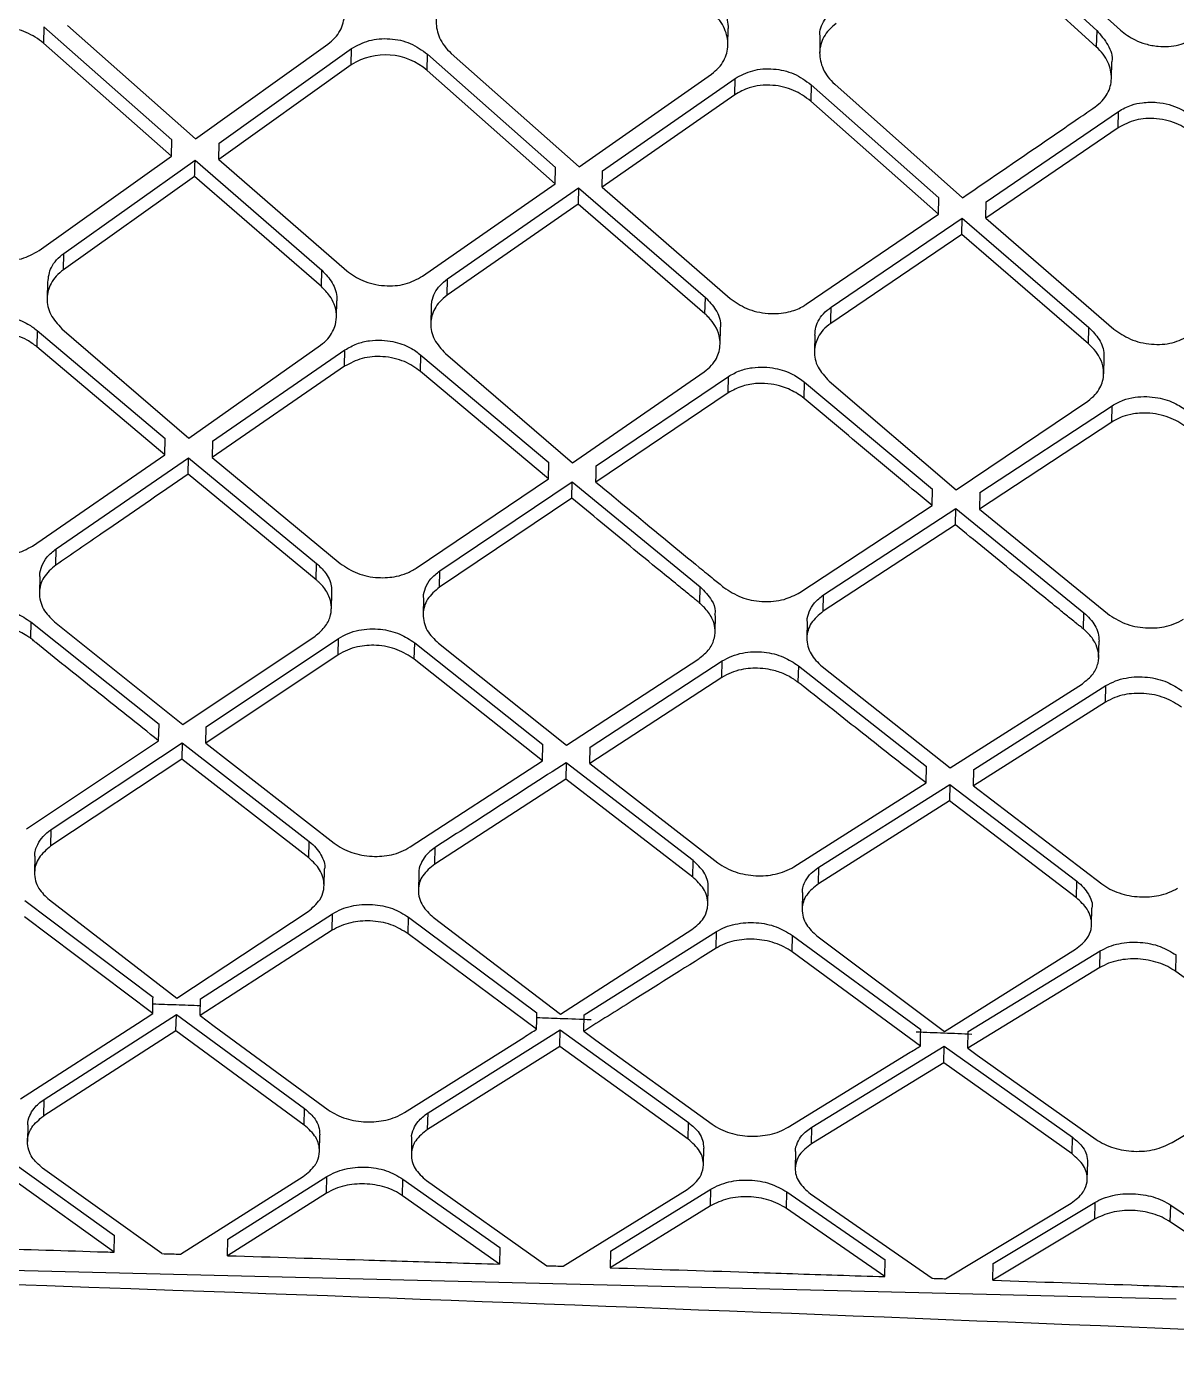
# Model space of a CAD drawing. Extents: x 939 to 1039, y 781 to 934.
# Drawn here: x 966.929 to 967.997, y 879.161 to 880.403 of the extents above; entities that cross this region are included whole.
import ezdxf

# ---------------------------------------------------------------- set-up
doc = ezdxf.new("R2010")
doc.units = 0
doc.header["$MEASUREMENT"] = 0
doc.layers.add('1', color=4, linetype='Continuous')

# ---------------------------------------------------------------- blocks, each defined once
blk = doc.blocks.new('Envoy')
at = {"layer": '1', "color": 3, "linetype": 'Continuous', "lineweight": 25}
for p, q in [((29.1506, 81.3339), (29.2694, 81.2255)), ((29.1726, 81.3345), (29.2914, 81.2258)), ((29.269, 81.2103), (29.1502, 81.3186)), ((28.2909, 81.229), (28.2906, 81.2138)), ((28.2909, 81.229), (28.4098, 81.1238)), ((28.3129, 81.2301), (28.4318, 81.1246)), ((28.9266, 81.2121), (28.927, 81.2273)), ((29.0122, 81.22), (29.0119, 81.2049)), ((29.2694, 81.2256), (29.269, 81.2103)), ((28.4094, 81.1086), (28.2906, 81.2138)), ((28.4318, 81.1246), (28.5549, 81.2128)), ((28.4537, 81.1208), (28.5768, 81.2087)), ((28.5765, 81.1935), (28.5768, 81.2087)), ((28.6471, 81.1883), (28.6474, 81.2034)), ((28.6474, 81.2034), (28.7663, 81.0982)), ((28.6695, 81.2042), (28.7883, 81.0987)), ((29.283, 81.181), (29.2834, 81.1963)), ((28.5765, 81.1935), (28.4534, 81.1056)), ((28.766, 81.083), (28.6471, 81.1883)), ((28.7883, 81.0987), (28.9114, 81.185)), ((28.8102, 81.0949), (28.9333, 81.1809)), ((28.933, 81.1657), (28.9333, 81.1809)), ((29.0039, 81.1751), (29.0036, 81.1599)), ((29.0039, 81.1751), (29.1228, 81.07)), ((29.0259, 81.1755), (29.1448, 81.07)), ((28.933, 81.1657), (28.8099, 81.0797)), ((29.1224, 81.0548), (29.0036, 81.1599)), ((29.1667, 81.0663), (29.2897, 81.1503)), ((29.2894, 81.1351), (29.2897, 81.1503)), ((29.2894, 81.1351), (29.1664, 81.0511)), ((28.4094, 81.1086), (28.4098, 81.1238)), ((28.4534, 81.1056), (28.4537, 81.1208)), ((28.2864, 81.0208), (28.4094, 81.1086)), ((28.3095, 81.0182), (28.4314, 81.1048)), ((28.4314, 81.1048), (28.5491, 81.0025)), ((28.4534, 81.1056), (28.5723, 81.002)), ((28.766, 81.083), (28.7663, 81.0982)), ((28.8099, 81.0797), (28.8102, 81.0949)), ((28.431, 81.0897), (28.3091, 81.003)), ((28.5488, 80.9874), (28.431, 81.0897)), ((28.6429, 80.9971), (28.766, 81.083)), ((28.666, 80.9945), (28.7879, 81.0793)), ((28.7879, 81.0793), (28.7876, 81.0641)), ((28.7879, 81.0793), (28.9057, 80.9772)), ((28.8099, 81.0797), (28.9288, 80.9763)), ((29.1224, 81.0548), (29.1228, 81.07)), ((28.7876, 81.0641), (28.6657, 80.9793)), ((28.9053, 80.962), (28.7876, 81.0641)), ((29.1664, 81.0511), (29.1667, 81.0663)), ((28.9994, 80.9709), (29.1224, 81.0548)), ((29.0225, 80.9683), (29.1444, 81.0511)), ((29.144, 81.0359), (29.1444, 81.051)), ((29.1444, 81.0511), (29.2622, 80.9492)), ((29.1664, 81.0511), (29.2853, 80.9479)), ((29.144, 81.0358), (29.0222, 80.9531)), ((29.2618, 80.934), (29.144, 81.0359)), ((28.3091, 81.003), (28.3095, 81.0182)), ((28.5488, 80.9874), (28.5491, 81.0025)), ((28.2942, 80.9914), (28.2939, 80.9763)), ((28.6657, 80.9793), (28.666, 80.9945)), ((28.5628, 80.9589), (28.5632, 80.9742)), ((28.9053, 80.962), (28.9057, 80.9772)), ((28.6508, 80.9681), (28.6505, 80.953)), ((28.2847, 80.9465), (28.2844, 80.9313)), ((28.2847, 80.9465), (28.4037, 80.8461)), ((28.3076, 80.9482), (28.4257, 80.8464)), ((28.9194, 80.9338), (28.9197, 80.9491)), ((29.2618, 80.934), (29.2622, 80.9492)), ((29.0073, 80.9423), (29.007, 80.9272)), ((28.4034, 80.8309), (28.2844, 80.9313)), ((28.4257, 80.8464), (28.548, 80.9328)), ((28.4477, 80.8435), (28.5707, 80.9284)), ((28.5704, 80.9132), (28.5707, 80.9284)), ((28.641, 80.9085), (28.6413, 80.9237)), ((28.6413, 80.9237), (28.7603, 80.8237)), ((28.6642, 80.925), (28.7823, 80.8236)), ((29.2759, 80.9061), (29.2762, 80.9214)), ((28.5704, 80.9132), (28.4473, 80.8283)), ((28.76, 80.8085), (28.641, 80.9085)), ((28.7823, 80.8236), (28.9045, 80.9081)), ((28.8042, 80.8208), (28.9272, 80.9038)), ((28.9269, 80.8886), (28.9272, 80.9037)), ((28.9975, 80.8834), (28.9979, 80.8986)), ((28.9978, 80.8986), (29.1168, 80.799)), ((29.0207, 80.8995), (29.1388, 80.7984)), ((28.9269, 80.8886), (28.8039, 80.8056)), ((29.1388, 80.7984), (29.261, 80.8808)), ((29.1608, 80.7958), (29.2837, 80.8766)), ((29.2834, 80.8614), (29.2837, 80.8766)), ((29.2834, 80.8614), (29.1605, 80.7805)), ((28.4034, 80.8309), (28.4037, 80.8461)), ((28.4477, 80.8435), (28.4473, 80.8283)), ((28.2803, 80.7461), (28.4034, 80.8309)), ((28.3023, 80.7436), (28.4253, 80.8281)), ((28.425, 80.8129), (28.4253, 80.828)), ((28.4253, 80.8281), (28.5443, 80.7299)), ((28.4473, 80.8283), (28.5663, 80.7298)), ((28.76, 80.8085), (28.7603, 80.8237)), ((28.544, 80.7147), (28.425, 80.8129)), ((28.637, 80.7256), (28.76, 80.8085)), ((28.6589, 80.7231), (28.7819, 80.8057)), ((28.7816, 80.7905), (28.7819, 80.8057)), ((28.7819, 80.8057), (28.9009, 80.7081)), ((29.1165, 80.7838), (29.1168, 80.799)), ((28.7816, 80.7905), (28.6586, 80.7079)), ((29.1608, 80.7958), (29.1605, 80.7805)), ((28.9936, 80.7029), (29.1165, 80.7838)), ((29.0155, 80.7006), (29.1385, 80.7811)), ((29.1381, 80.7659), (29.1385, 80.7811)), ((29.1385, 80.7811), (29.2575, 80.6841)), ((29.1605, 80.7805), (29.2795, 80.6832)), ((29.1381, 80.7659), (29.0152, 80.6854)), ((28.302, 80.7284), (28.3023, 80.7436)), ((28.544, 80.7147), (28.5443, 80.7299)), ((28.6586, 80.7079), (28.6589, 80.7231)), ((28.2871, 80.7178), (28.2868, 80.7027)), ((28.5581, 80.6877), (28.5584, 80.703)), ((28.6437, 80.6977), (28.6434, 80.6826)), ((28.9006, 80.6929), (28.9009, 80.7081)), ((29.0152, 80.6854), (29.0155, 80.7006)), ((28.2788, 80.6756), (28.2785, 80.6604)), ((28.2788, 80.6756), (28.3979, 80.5803)), ((28.3008, 80.6756), (28.4199, 80.58)), ((28.9147, 80.6662), (28.915, 80.6814)), ((29.0003, 80.6757), (29, 80.6606)), ((29.2572, 80.6689), (29.2575, 80.6841)), ((28.4199, 80.58), (28.5429, 80.6623)), ((28.4418, 80.5781), (28.5648, 80.6601)), ((28.5645, 80.6449), (28.5648, 80.6601)), ((28.6351, 80.6409), (28.6355, 80.6561)), ((28.6355, 80.6561), (28.7546, 80.5616)), ((28.6575, 80.6558), (28.7765, 80.5608)), ((29.2712, 80.6425), (29.2716, 80.6577)), ((28.5645, 80.6449), (28.4415, 80.5629)), ((28.7542, 80.5463), (28.6351, 80.6409)), ((28.7765, 80.5608), (28.8995, 80.6412)), ((28.7985, 80.5591), (28.9214, 80.6392)), ((28.9211, 80.6239), (28.9214, 80.6392)), ((28.9211, 80.6239), (28.7982, 80.5439)), ((28.9921, 80.6348), (28.9917, 80.6195)), ((28.9921, 80.6348), (29.1112, 80.5411)), ((29.0141, 80.634), (29.1332, 80.5399)), ((29.1332, 80.5399), (29.2561, 80.6181)), ((29.1551, 80.5384), (29.278, 80.6163)), ((29.2777, 80.601), (29.278, 80.6162)), ((29.2777, 80.601), (29.1548, 80.5231)), ((28.3975, 80.5651), (28.3979, 80.5803)), ((28.4415, 80.5629), (28.4418, 80.5781)), ((28.2746, 80.4832), (28.3975, 80.5651)), ((28.2977, 80.4824), (28.4195, 80.5632)), ((28.4195, 80.5632), (28.4192, 80.548)), ((28.4195, 80.5632), (28.5375, 80.4713)), ((28.4415, 80.5629), (28.5606, 80.4697)), ((28.7542, 80.5463), (28.7546, 80.5616)), ((28.4192, 80.548), (28.2974, 80.4672)), ((28.5372, 80.456), (28.4192, 80.548)), ((28.7982, 80.5439), (28.7985, 80.5591)), ((28.6313, 80.4663), (28.7542, 80.5463)), ((28.7762, 80.5446), (28.7759, 80.5293)), ((28.8942, 80.4536), (28.7762, 80.5446)), ((28.7982, 80.5439), (28.9173, 80.4516)), ((29.1109, 80.5258), (29.1112, 80.5411)), ((29.1548, 80.5231), (29.1551, 80.5384)), ((28.7759, 80.5293), (28.6541, 80.4504)), ((28.8939, 80.4383), (28.7759, 80.5293)), ((28.988, 80.4478), (29.1109, 80.5258)), ((29.0111, 80.4475), (29.1328, 80.5243)), ((29.1328, 80.5243), (29.1325, 80.509)), ((29.1328, 80.5243), (29.2509, 80.4344)), ((29.1548, 80.5231), (29.274, 80.4319)), ((29.1325, 80.509), (29.0108, 80.4321)), ((29.2505, 80.419), (29.1325, 80.509)), ((28.2974, 80.4672), (28.2977, 80.4824)), ((28.5372, 80.456), (28.5375, 80.4713)), ((28.6541, 80.4504), (28.6544, 80.4657)), ((28.2825, 80.4578), (28.2822, 80.4425)), ((28.8939, 80.4383), (28.8942, 80.4536)), ((28.5513, 80.4303), (28.5516, 80.4456)), ((28.6393, 80.4415), (28.6389, 80.4262)), ((29.0108, 80.4321), (29.0111, 80.4475)), ((28.908, 80.4129), (28.9083, 80.4283)), ((28.996, 80.4238), (28.9956, 80.4084)), ((29.2505, 80.419), (29.2509, 80.4344)), ((28.2731, 80.4165), (28.3923, 80.3267)), ((28.296, 80.417), (28.4143, 80.3257)), ((28.392, 80.3113), (28.2728, 80.4013)), ((28.4143, 80.3257), (28.5364, 80.4063)), ((28.4363, 80.3249), (28.5592, 80.4041)), ((28.5589, 80.3888), (28.5592, 80.4041)), ((28.6295, 80.3856), (28.6299, 80.4009)), ((28.6299, 80.4009), (28.7491, 80.3121)), ((28.6527, 80.401), (28.7711, 80.3108)), ((29.2646, 80.3941), (29.265, 80.4095)), ((28.5589, 80.3888), (28.436, 80.3096)), ((28.7711, 80.3108), (28.8931, 80.3894)), ((28.7931, 80.3103), (28.9159, 80.3875)), ((28.9156, 80.3721), (28.9159, 80.3875)), ((28.7488, 80.2967), (28.6295, 80.3856)), ((28.9863, 80.3687), (28.9866, 80.384)), ((28.9866, 80.384), (29.1058, 80.2966)), ((29.0094, 80.3836), (29.1278, 80.2947)), ((29.1055, 80.2811), (28.9862, 80.3687)), ((29.1278, 80.2947), (29.2498, 80.3711)), ((29.1498, 80.2946), (29.2726, 80.3696)), ((29.2723, 80.3541), (29.2726, 80.3695)), ((29.3429, 80.3504), (29.3433, 80.3658)), ((29.2723, 80.3541), (29.1495, 80.2791)), ((29.4622, 80.2644), (29.3429, 80.3504)), ((28.436, 80.3096), (28.4363, 80.3249)), ((28.2691, 80.2321), (28.3779, 80.3022)), ((28.2911, 80.2315), (28.414, 80.3106)), ((28.3779, 80.3022), (28.392, 80.3113)), ((28.4136, 80.2952), (28.414, 80.3105)), ((28.414, 80.3106), (28.5332, 80.2231)), ((28.436, 80.3096), (28.4492, 80.2997)), ((28.4492, 80.2997), (28.5552, 80.2219)), ((28.7927, 80.2949), (28.7931, 80.3103)), ((28.4136, 80.2952), (28.2907, 80.2162)), ((28.5329, 80.2077), (28.4136, 80.2952)), ((28.6259, 80.2193), (28.7368, 80.2892)), ((28.6479, 80.219), (28.7707, 80.2963)), ((28.7704, 80.2808), (28.7707, 80.2962)), ((28.7708, 80.2963), (28.89, 80.2101)), ((28.7927, 80.2949), (28.8039, 80.2867)), ((29.1495, 80.2791), (29.1498, 80.2946)), ((28.7704, 80.2808), (28.6475, 80.2036)), ((28.8897, 80.1946), (28.7704, 80.2808)), ((28.8039, 80.2867), (28.912, 80.2085)), ((28.9827, 80.2057), (29.096, 80.2753)), ((29.0047, 80.2058), (29.1275, 80.281)), ((29.1272, 80.2655), (29.1275, 80.2809)), ((29.1275, 80.281), (29.2468, 80.1964)), ((29.1495, 80.2791), (29.1583, 80.2728)), ((29.1272, 80.2655), (29.0043, 80.1903)), ((29.2465, 80.1808), (29.1272, 80.2655)), ((29.1583, 80.2728), (29.2688, 80.1942)), ((29.3394, 80.1913), (29.4554, 80.2603)), ((28.2907, 80.2162), (28.2911, 80.2315)), ((28.5329, 80.2077), (28.5332, 80.2231)), ((28.6475, 80.2036), (28.6479, 80.219)), ((28.2759, 80.2078), (28.2756, 80.1924)), ((28.8897, 80.1946), (28.89, 80.2101)), ((29.0043, 80.1903), (29.0047, 80.2058)), ((28.547, 80.1832), (28.5473, 80.1986)), ((28.6327, 80.1957), (28.6324, 80.1803)), ((29.2465, 80.1808), (29.2468, 80.1964)), ((28.9038, 80.1706), (28.9042, 80.1861)), ((28.9895, 80.183), (28.9892, 80.1675)), ((28.2677, 80.1688), (28.3566, 80.1049)), ((28.4004, 80.0881), (28.2897, 80.1677)), ((29.2606, 80.1573), (29.261, 80.1729)), ((28.3562, 80.0895), (28.2674, 80.1534)), ((28.4178, 80.0876), (28.5318, 80.1598)), ((28.462, 80.1017), (28.5538, 80.1597)), ((28.5535, 80.1443), (28.5538, 80.1597)), ((28.6242, 80.142), (28.6245, 80.1574)), ((28.6245, 80.1574), (28.7146, 80.0938)), ((28.6465, 80.156), (28.7584, 80.0769)), ((28.5535, 80.1443), (28.4616, 80.0862)), ((28.7142, 80.0783), (28.6242, 80.142)), ((28.7735, 80.0764), (28.8887, 80.1477)), ((28.8176, 80.0905), (28.9107, 80.148)), ((28.9103, 80.1324), (28.9107, 80.148)), ((28.981, 80.1301), (28.9814, 80.1456)), ((28.9814, 80.1456), (29.0727, 80.0822)), ((29.0033, 80.1437), (29.1166, 80.0652)), ((29.3433, 80.0457), (25.9114, 80.1301)), ((28.9103, 80.1324), (28.8173, 80.075)), ((29.0724, 80.0667), (28.981, 80.1301)), ((29.1289, 80.0648), (29.2455, 80.135)), ((29.1731, 80.0789), (29.2675, 80.1357)), ((29.2675, 80.1356), (29.2672, 80.1201)), ((29.3378, 80.1176), (29.3382, 80.1332)), ((29.3382, 80.1332), (29.4311, 80.0702)), ((29.2672, 80.1201), (29.1727, 80.0633)), ((29.4308, 80.0546), (29.3378, 80.1176)), ((28.3562, 80.0895), (28.3566, 80.1049)), ((28.4616, 80.0862), (28.462, 80.1017)), ((28.7146, 80.0938), (28.7142, 80.0783)), ((28.8176, 80.0905), (28.8173, 80.075)), ((29.0724, 80.0667), (29.0727, 80.0822)), ((29.1727, 80.0633), (29.1731, 80.0789))]:
    blk.add_line(p, q, dxfattribs=at)
at = {"layer": '1', "color": 3, "linetype": 'Continuous', "lineweight": 25, "flags": 128}
for points in [[(28.7488, 80.2967), (28.7489, 80.3053), (28.7491, 80.3121)], [(29.1055, 80.2811), (29.1057, 80.2898), (29.1058, 80.2966)]]:
    blk.add_lwpolyline(points, dxfattribs=at)
at = {"layer": '1', "color": 3, "linetype": 'Continuous', "lineweight": 25}
blk.add_arc((28.6083, 81.1436), 0.0592, 48.9744, 122.4691, dxfattribs=at)
for points, knots in [([(28.5549, 81.2128), (28.5572, 81.2147), (28.5617, 81.2184), (28.5679, 81.2274), (28.5714, 81.24), (28.5686, 81.2532), (28.5629, 81.2631), (28.5584, 81.2676), (28.5562, 81.2699)], [0, 0, 0, 0, 0.128864, 0.255287, 0.499766, 0.737779, 0.865977, 1, 1, 1, 1]), ([(28.6707, 81.2611), (28.6665, 81.2572), (28.6581, 81.2495), (28.6543, 81.2339), (28.6571, 81.2208), (28.6628, 81.2109), (28.6672, 81.2065), (28.6695, 81.2042)], [0, 0, 0, 0, 0.251866, 0.499142, 0.738929, 0.86692, 1, 1, 1, 1]), ([(28.913, 81.2568), (28.9171, 81.2523), (28.9253, 81.2433), (28.9264, 81.2326), (28.9269, 81.2273)], [0, 0, 0, 0, 0.501477, 1, 1, 1, 1]), ([(29.0123, 81.22), (29.0123, 81.2201), (29.0112, 81.2254), (29.0156, 81.2359), (29.0235, 81.2434), (29.0275, 81.2471)], [0, 0, 0, 0, 0.008967, 0.506381, 1, 1, 1, 1]), ([(28.9114, 81.185), (28.9137, 81.1869), (28.9183, 81.1905), (28.9244, 81.1994), (28.9279, 81.2119), (28.925, 81.225), (28.9193, 81.2349), (28.9149, 81.2393), (28.9126, 81.2416)], [0, 0, 0, 0, 0.130837, 0.257891, 0.499801, 0.740919, 0.868329, 1, 1, 1, 1]), ([(29.0272, 81.2319), (29.0249, 81.23), (29.0203, 81.2264), (29.0141, 81.2176), (29.0106, 81.205), (29.0136, 81.1919), (29.0193, 81.1821), (29.0237, 81.1777), (29.0259, 81.1755)], [0, 0, 0, 0, 0.129215, 0.25576, 0.499806, 0.742272, 0.869354, 1, 1, 1, 1]), ([(28.2906, 81.2138), (28.2855, 81.2175), (28.2753, 81.2248), (28.2571, 81.2287), (28.242, 81.2279), (28.2297, 81.2247), (28.2234, 81.2207), (28.2199, 81.2186)], [0, 0, 0, 0, 0.249679, 0.499373, 0.685793, 0.831479, 1, 1, 1, 1]), ([(29.2694, 81.2255), (29.2731, 81.2212), (29.2807, 81.2125), (29.2847, 81.2015), (29.2833, 81.1964), (29.2833, 81.1963)], [0, 0, 0, 0, 0.489274, 0.985245, 1, 1, 1, 1]), ([(29.2914, 81.2258), (29.2957, 81.2225), (29.3027, 81.2172), (29.3151, 81.2126), (29.3289, 81.21), (29.3463, 81.2109), (29.3567, 81.2164), (29.362, 81.2192)], [0, 0, 0, 0, 0.215939, 0.349904, 0.50089, 0.750426, 1, 1, 1, 1]), ([(28.5768, 81.2087), (28.5821, 81.2116), (28.5925, 81.2172), (28.6124, 81.2187), (28.6322, 81.2145), (28.6423, 81.2071), (28.6474, 81.2034)], [0, 0, 0, 0, 0.250009, 0.500014, 0.750007, 1, 1, 1, 1]), ([(29.2678, 81.1544), (29.2701, 81.1562), (29.2747, 81.1598), (29.2809, 81.1685), (29.2843, 81.1809), (29.2814, 81.1939), (29.2756, 81.2037), (29.2712, 81.2081), (29.269, 81.2103)], [0, 0, 0, 0, 0.132596, 0.260263, 0.499872, 0.743407, 0.870186, 1, 1, 1, 1]), ([(28.9333, 81.1809), (28.9385, 81.1837), (28.949, 81.1893), (28.9689, 81.1906), (28.9886, 81.1863), (28.9988, 81.1788), (29.0039, 81.1751)], [0, 0, 0, 0, 0.249991, 0.499997, 0.749988, 1, 1, 1, 1]), ([(29.0036, 81.1599), (28.9985, 81.1636), (28.9883, 81.1709), (28.9709, 81.1749), (28.9569, 81.1746), (28.9444, 81.1722), (28.9373, 81.1682), (28.933, 81.1657)], [0, 0, 0, 0, 0.249777, 0.499433, 0.654487, 0.78973, 1, 1, 1, 1]), ([(29.2897, 81.1503), (29.2935, 81.1525), (29.3002, 81.1562), (29.3126, 81.1588), (29.3247, 81.1591), (29.3364, 81.1569), (29.3488, 81.1525), (29.3559, 81.1472), (29.3603, 81.1439)], [0, 0, 0, 0, 0.187098, 0.328274, 0.500893, 0.648687, 0.781244, 1, 1, 1, 1]), ([(29.1448, 81.07), (29.1722, 81.0888), (29.2081, 81.1134), (29.2491, 81.1415), (29.2627, 81.1509), (29.2678, 81.1544)], [0, 0, 0, 0, 0.668222, 0.87617, 1, 1, 1, 1]), ([(29.36, 81.1287), (29.3554, 81.1321), (29.3482, 81.1374), (29.3357, 81.1418), (29.3222, 81.1442), (29.305, 81.1433), (29.2946, 81.1378), (29.2894, 81.1351)], [0, 0, 0, 0, 0.227758, 0.358785, 0.500929, 0.750392, 1, 1, 1, 1]), ([(28.431, 81.0897), (28.4311, 81.0925), (28.4312, 81.0975), (28.4313, 81.1026), (28.4314, 81.1048)], [0, 0, 0, 0, 0.560026, 1, 1, 1, 1]), ([(28.2157, 81.0252), (28.2208, 81.0216), (28.231, 81.0144), (28.2508, 81.0105), (28.2707, 81.0121), (28.2811, 81.0179), (28.2864, 81.0208)], [0, 0, 0, 0, 0.250019, 0.500008, 0.750011, 1, 1, 1, 1]), ([(28.2945, 80.9914), (28.2952, 80.9961), (28.2961, 81.0036), (28.3024, 81.0124), (28.3071, 81.0163), (28.3095, 81.0182)], [0, 0, 0, 0, 0.46514, 0.729418, 1, 1, 1, 1]), ([(28.3091, 81.003), (28.3067, 81.0011), (28.3021, 80.9974), (28.2961, 80.9886), (28.2927, 80.9764), (28.2958, 80.9609), (28.3037, 80.9524), (28.3076, 80.9482)], [0, 0, 0, 0, 0.136042, 0.264932, 0.500339, 0.751091, 1, 1, 1, 1]), ([(28.5491, 81.0025), (28.5527, 80.9988), (28.5601, 80.9909), (28.5635, 80.9805), (28.563, 80.9749), (28.563, 80.9742)], [0, 0, 0, 0, 0.445701, 0.925245, 1, 1, 1, 1]), ([(28.5723, 81.002), (28.577, 80.9986), (28.5844, 80.9934), (28.5969, 80.9895), (28.6103, 80.9875), (28.6273, 80.9886), (28.6377, 80.9943), (28.6429, 80.9971)], [0, 0, 0, 0, 0.234006, 0.36354, 0.501005, 0.75039, 1, 1, 1, 1]), ([(28.548, 80.9328), (28.5504, 80.9348), (28.555, 80.9385), (28.5594, 80.9452), (28.5624, 80.9527), (28.5633, 80.9615), (28.5613, 80.9705), (28.5566, 80.9794), (28.5516, 80.9845), (28.5488, 80.9874)], [0, 0, 0, 0, 0.138243, 0.265467, 0.381653, 0.535957, 0.699696, 0.83167, 1, 1, 1, 1]), ([(28.651, 80.9681), (28.6511, 80.97), (28.6513, 80.9746), (28.654, 80.9816), (28.6587, 80.9887), (28.6636, 80.9925), (28.666, 80.9945)], [0, 0, 0, 0, 0.192337, 0.453109, 0.722295, 1, 1, 1, 1]), ([(28.6657, 80.9793), (28.6633, 80.9774), (28.6586, 80.9736), (28.6526, 80.965), (28.6493, 80.9529), (28.6524, 80.9377), (28.6603, 80.9293), (28.6642, 80.925)], [0, 0, 0, 0, 0.139141, 0.269083, 0.500346, 0.75257, 1, 1, 1, 1]), ([(28.9057, 80.9772), (28.9092, 80.9735), (28.9165, 80.9659), (28.92, 80.9556), (28.9196, 80.95), (28.9195, 80.9491)], [0, 0, 0, 0, 0.434685, 0.910623, 1, 1, 1, 1]), ([(28.9288, 80.9763), (28.9337, 80.9728), (28.9411, 80.9676), (28.9537, 80.9637), (28.9669, 80.9616), (28.9819, 80.9627), (28.9929, 80.9669), (28.9978, 80.9698), (28.999, 80.9706), (28.9993, 80.9708), (28.9994, 80.9708), (28.9994, 80.9709), (28.9994, 80.9709)], [0, 0, 0, 0, 0.238538, 0.366746, 0.500498, 0.749384, 0.935409, 0.982944, 0.995279, 0.9986, 0.999829, 1, 1, 1, 1]), ([(28.2141, 80.9507), (28.2179, 80.9529), (28.2251, 80.9572), (28.2379, 80.96), (28.2498, 80.9604), (28.2628, 80.9584), (28.275, 80.9538), (28.2819, 80.9486), (28.2847, 80.9465)], [0, 0, 0, 0, 0.187046, 0.356474, 0.508196, 0.642234, 0.856364, 1, 1, 1, 1]), ([(28.9045, 80.9081), (28.9069, 80.91), (28.9116, 80.9137), (28.9174, 80.9223), (28.9199, 80.9318), (28.9188, 80.9423), (28.9153, 80.9508), (28.9102, 80.9574), (28.9066, 80.9608), (28.9053, 80.962)], [0, 0, 0, 0, 0.1406, 0.268235, 0.500663, 0.625547, 0.790824, 0.929255, 1, 1, 1, 1]), ([(29.0075, 80.9423), (29.0076, 80.9441), (29.0077, 80.9485), (29.0104, 80.9553), (29.0151, 80.9625), (29.02, 80.9663), (29.0225, 80.9683)], [0, 0, 0, 0, 0.177594, 0.441257, 0.715424, 1, 1, 1, 1]), ([(29.0222, 80.9531), (29.0223, 80.9559), (29.0224, 80.961), (29.0225, 80.9661), (29.0225, 80.9683)], [0, 0, 0, 0, 0.559993, 1, 1, 1, 1]), ([(29.0222, 80.9531), (29.0197, 80.9512), (29.015, 80.9474), (29.0091, 80.9389), (29.0059, 80.9271), (29.0089, 80.9121), (29.0168, 80.9037), (29.0207, 80.8995)], [0, 0, 0, 0, 0.142074, 0.272985, 0.50038, 0.753985, 1, 1, 1, 1]), ([(29.2622, 80.9492), (29.2656, 80.9457), (29.2728, 80.9382), (29.2764, 80.928), (29.276, 80.9224), (29.2759, 80.9214)], [0, 0, 0, 0, 0.424703, 0.897384, 1, 1, 1, 1]), ([(29.2853, 80.9479), (29.2902, 80.9445), (29.2976, 80.9392), (29.3102, 80.9352), (29.3234, 80.9331), (29.3403, 80.934), (29.3507, 80.9393), (29.3559, 80.942)], [0, 0, 0, 0, 0.240312, 0.368218, 0.500912, 0.750205, 1, 1, 1, 1]), ([(28.2844, 80.9313), (28.2815, 80.9335), (28.276, 80.9376), (28.2642, 80.9426), (28.2486, 80.9457), (28.2294, 80.9443), (28.219, 80.9385), (28.2138, 80.9355)], [0, 0, 0, 0, 0.148705, 0.281917, 0.501183, 0.750736, 1, 1, 1, 1]), ([(28.5707, 80.9284), (28.5742, 80.9305), (28.5811, 80.9345), (28.5931, 80.9373), (28.6046, 80.9378), (28.6176, 80.9361), (28.6306, 80.9317), (28.6381, 80.9261), (28.6413, 80.9237)], [0, 0, 0, 0, 0.176041, 0.337554, 0.48453, 0.616993, 0.83737, 1, 1, 1, 1]), ([(29.261, 80.8808), (29.2635, 80.8828), (29.2681, 80.8864), (29.2739, 80.8948), (29.2764, 80.9041), (29.2752, 80.9145), (29.2718, 80.9228), (29.2667, 80.9294), (29.2631, 80.9328), (29.2618, 80.934)], [0, 0, 0, 0, 0.143111, 0.271199, 0.501047, 0.625845, 0.79123, 0.929721, 1, 1, 1, 1]), ([(28.641, 80.9085), (28.6362, 80.9119), (28.6289, 80.917), (28.6163, 80.9209), (28.603, 80.9229), (28.586, 80.9216), (28.5756, 80.916), (28.5704, 80.9132)], [0, 0, 0, 0, 0.234785, 0.364118, 0.501115, 0.750397, 1, 1, 1, 1]), ([(28.9272, 80.9038), (28.9306, 80.9057), (28.9372, 80.9095), (28.9488, 80.9122), (28.96, 80.9128), (28.973, 80.9113), (28.9865, 80.9069), (28.9944, 80.9011), (28.9979, 80.8986)], [0, 0, 0, 0, 0.168926, 0.32538, 0.469325, 0.600755, 0.825176, 1, 1, 1, 1]), ([(28.9975, 80.8834), (28.9955, 80.8849), (28.9896, 80.8892), (28.979, 80.8941), (28.9662, 80.8971), (28.9535, 80.8976), (28.9393, 80.8954), (28.9312, 80.8909), (28.9269, 80.8886)], [0, 0, 0, 0, 0.1053086, 0.3066203, 0.4438539, 0.6051616, 0.7905876, 1, 1, 1, 1]), ([(29.2837, 80.8766), (29.287, 80.8785), (29.2934, 80.882), (29.3046, 80.8847), (29.3156, 80.8853), (29.3287, 80.8839), (29.3425, 80.8795), (29.3507, 80.8736), (29.3543, 80.8709)], [0, 0, 0, 0, 0.164055, 0.316998, 0.458786, 0.589493, 0.816686, 1, 1, 1, 1]), ([(29.1165, 80.7838), (29.0968, 80.8001), (29.0571, 80.8331), (29.0175, 80.8666), (28.9975, 80.8834)], [0, 0, 0, 0, 0.49721, 1, 1, 1, 1]), ([(29.354, 80.8557), (29.3492, 80.8591), (29.3417, 80.8642), (29.3291, 80.8681), (29.3172, 80.8701), (29.3049, 80.8696), (29.2927, 80.8666), (29.2867, 80.8632), (29.2834, 80.8614)], [0, 0, 0, 0, 0.237897, 0.3661, 0.500201, 0.698234, 0.836264, 1, 1, 1, 1]), ([(28.425, 80.8129), (28.3984, 80.7946), (28.3574, 80.7664), (28.3164, 80.7383), (28.302, 80.7284)], [0, 0, 0, 0, 0.648966, 1, 1, 1, 1]), ([(28.8039, 80.8056), (28.804, 80.8084), (28.8041, 80.8135), (28.8042, 80.8185), (28.8042, 80.8208)], [0, 0, 0, 0, 0.559962, 1, 1, 1, 1]), ([(28.8039, 80.8056), (28.8262, 80.7871), (28.8583, 80.7605), (28.8947, 80.7306), (28.9121, 80.7164), (28.9197, 80.7102), (28.9229, 80.7076)], [0, 0, 0, 0, 0.562392, 0.807692, 0.919362, 1, 1, 1, 1]), ([(28.9006, 80.6928), (28.9002, 80.6932), (28.8996, 80.6937), (28.8983, 80.6947), (28.8966, 80.6961), (28.8934, 80.6987), (28.8877, 80.7034), (28.8775, 80.7117), (28.8597, 80.7262), (28.8269, 80.753), (28.7996, 80.7756), (28.7816, 80.7905)], [0, 0, 0, 0, 0.0096271, 0.0171219, 0.0305243, 0.0545935, 0.0976276, 0.1745383, 0.3111349, 0.5454999, 1, 1, 1, 1]), ([(29.2572, 80.6689), (29.2568, 80.6692), (29.2561, 80.6697), (29.2549, 80.6707), (29.2531, 80.6721), (29.2499, 80.6747), (29.2442, 80.6793), (29.234, 80.6875), (29.2162, 80.702), (29.1835, 80.7286), (29.1561, 80.7511), (29.1381, 80.7659)], [0, 0, 0, 0, 0.009618, 0.017108, 0.030511, 0.054574, 0.09759, 0.174483, 0.311098, 0.545918, 1, 1, 1, 1]), ([(28.2097, 80.75), (28.2148, 80.7466), (28.225, 80.7399), (28.2447, 80.7362), (28.2646, 80.7378), (28.2751, 80.7433), (28.2803, 80.7461)], [0, 0, 0, 0, 0.248799, 0.500443, 0.7478, 1, 1, 1, 1]), ([(28.2872, 80.7178), (28.2872, 80.7182), (28.2869, 80.7215), (28.2888, 80.7278), (28.2935, 80.7365), (28.2993, 80.7411), (28.3023, 80.7436)], [0, 0, 0, 0, 0.044267, 0.335459, 0.654026, 1, 1, 1, 1]), ([(28.302, 80.7284), (28.2978, 80.7248), (28.2895, 80.7175), (28.2861, 80.705), (28.2873, 80.695), (28.291, 80.6853), (28.2969, 80.6794), (28.3008, 80.6756)], [0, 0, 0, 0, 0.249414, 0.498771, 0.63437, 0.763248, 1, 1, 1, 1]), ([(28.5443, 80.7299), (28.5472, 80.7272), (28.5537, 80.721), (28.5581, 80.7114), (28.5582, 80.705), (28.5582, 80.703)], [0, 0, 0, 0, 0.343453, 0.790883, 1, 1, 1, 1]), ([(28.5663, 80.7298), (28.5714, 80.7264), (28.5816, 80.7197), (28.6008, 80.716), (28.6165, 80.7171), (28.6285, 80.7206), (28.634, 80.7238), (28.637, 80.7256)], [0, 0, 0, 0, 0.248302, 0.499738, 0.720051, 0.852684, 1, 1, 1, 1]), ([(28.6439, 80.6977), (28.6438, 80.6981), (28.6435, 80.7013), (28.6454, 80.7076), (28.6501, 80.7161), (28.6559, 80.7207), (28.6589, 80.7231)], [0, 0, 0, 0, 0.041137, 0.332877, 0.652516, 1, 1, 1, 1]), ([(28.5429, 80.6623), (28.5465, 80.6653), (28.5533, 80.671), (28.5578, 80.6815), (28.5584, 80.691), (28.5559, 80.7006), (28.5512, 80.7078), (28.5464, 80.7125), (28.5447, 80.7141), (28.544, 80.7147)], [0, 0, 0, 0, 0.213896, 0.402501, 0.565754, 0.703603, 0.902316, 0.963792, 1, 1, 1, 1]), ([(28.6586, 80.7079), (28.6544, 80.7043), (28.6461, 80.6972), (28.6428, 80.6849), (28.644, 80.675), (28.6476, 80.6654), (28.6536, 80.6596), (28.6575, 80.6558)], [0, 0, 0, 0, 0.249356, 0.498747, 0.634444, 0.763374, 1, 1, 1, 1]), ([(28.9009, 80.7081), (28.9048, 80.7041), (28.9115, 80.6972), (28.9153, 80.6875), (28.9145, 80.6828), (28.9143, 80.6814)], [0, 0, 0, 0, 0.496081, 0.849711, 1, 1, 1, 1]), ([(28.9229, 80.7076), (28.928, 80.7042), (28.9383, 80.6975), (28.9554, 80.6942), (28.9689, 80.6944), (28.9815, 80.6967), (28.9889, 80.7005), (28.9936, 80.7029)], [0, 0, 0, 0, 0.249826, 0.499714, 0.640309, 0.770671, 1, 1, 1, 1]), ([(29.0005, 80.6757), (29.0004, 80.676), (29.0001, 80.6791), (29.002, 80.6852), (29.0066, 80.6937), (29.0125, 80.6982), (29.0155, 80.7006)], [0, 0, 0, 0, 0.035354, 0.328231, 0.649759, 1, 1, 1, 1]), ([(28.2081, 80.6792), (28.211, 80.6809), (28.2166, 80.6843), (28.2266, 80.6872), (28.2369, 80.6886), (28.2499, 80.6882), (28.2652, 80.6847), (28.2744, 80.6785), (28.2788, 80.6756)], [0, 0, 0, 0, 0.144193, 0.282932, 0.416226, 0.544083, 0.782577, 1, 1, 1, 1]), ([(28.8995, 80.6412), (28.9031, 80.6442), (28.91, 80.6498), (28.9145, 80.6601), (28.915, 80.6695), (28.9124, 80.679), (28.9077, 80.686), (28.903, 80.6906), (28.9012, 80.6923), (28.9006, 80.6928)], [0, 0, 0, 0, 0.214967, 0.404319, 0.568019, 0.705999, 0.904052, 0.964786, 1, 1, 1, 1]), ([(29.0152, 80.6854), (29.011, 80.6819), (29.0027, 80.6749), (28.9994, 80.6628), (29.0006, 80.6531), (29.0043, 80.6436), (29.0102, 80.6378), (29.0141, 80.634)], [0, 0, 0, 0, 0.249356, 0.498758, 0.634724, 0.763743, 1, 1, 1, 1]), ([(28.2785, 80.6604), (28.2774, 80.6611), (28.2744, 80.6632), (28.2678, 80.6671), (28.2572, 80.6713), (28.2444, 80.6735), (28.232, 80.673), (28.2195, 80.6704), (28.2123, 80.6664), (28.2078, 80.664)], [0, 0, 0, 0, 0.057975, 0.160719, 0.308421, 0.500922, 0.649925, 0.782897, 1, 1, 1, 1]), ([(29.2575, 80.6841), (29.2614, 80.6803), (29.2673, 80.6744), (29.2711, 80.6651), (29.2714, 80.6602), (29.2716, 80.6577)], [0, 0, 0, 0, 0.477734, 0.734467, 1, 1, 1, 1]), ([(29.2795, 80.6832), (29.2846, 80.6798), (29.2948, 80.6732), (29.3141, 80.6693), (29.3299, 80.6702), (29.3418, 80.6734), (29.3472, 80.6765), (29.3501, 80.6781)], [0, 0, 0, 0, 0.248514, 0.499683, 0.723022, 0.854899, 1, 1, 1, 1]), ([(28.3975, 80.5651), (28.3778, 80.5808), (28.3398, 80.6111), (28.3012, 80.6417), (28.2827, 80.657), (28.2823, 80.6572), (28.2811, 80.6583), (28.2798, 80.6593), (28.2786, 80.6603), (28.2785, 80.6604), (28.2785, 80.6604), (28.2785, 80.6604)], [0, 0, 0, 0, 0.497336, 0.959976, 0.966035, 0.968172, 0.968432, 0.997886, 0.999403, 0.999941, 1, 1, 1, 1]), ([(28.5648, 80.6601), (28.5677, 80.6618), (28.5733, 80.6651), (28.5833, 80.668), (28.5935, 80.6692), (28.6066, 80.6688), (28.6219, 80.6652), (28.6311, 80.659), (28.6355, 80.6561)], [0, 0, 0, 0, 0.144147, 0.282824, 0.416033, 0.543864, 0.782362, 1, 1, 1, 1]), ([(29.2561, 80.6181), (29.2597, 80.621), (29.2666, 80.6265), (29.2711, 80.6367), (29.2716, 80.646), (29.2689, 80.6552), (29.2642, 80.6622), (29.2595, 80.6667), (29.2578, 80.6683), (29.2572, 80.6689)], [0, 0, 0, 0, 0.216068, 0.406218, 0.570385, 0.708485, 0.905869, 0.965783, 1, 1, 1, 1]), ([(28.6351, 80.6409), (28.6301, 80.6442), (28.6226, 80.6491), (28.6099, 80.6526), (28.5973, 80.6543), (28.5845, 80.6532), (28.5726, 80.6496), (28.5673, 80.6465), (28.5645, 80.6449)], [0, 0, 0, 0, 0.245181, 0.3717, 0.500493, 0.730157, 0.860166, 1, 1, 1, 1]), ([(28.9214, 80.6392), (28.9243, 80.6408), (28.9299, 80.644), (28.9399, 80.6468), (28.9501, 80.648), (28.9631, 80.6475), (28.9785, 80.6438), (28.9877, 80.6377), (28.9921, 80.6348)], [0, 0, 0, 0, 0.143915, 0.282404, 0.41549, 0.543251, 0.781848, 1, 1, 1, 1]), ([(28.9917, 80.6195), (28.9913, 80.6198), (28.9901, 80.6207), (28.9858, 80.6237), (28.978, 80.6279), (28.9672, 80.6311), (28.9538, 80.6329), (28.9411, 80.632), (28.9292, 80.6285), (28.9239, 80.6255), (28.9211, 80.6239)], [0, 0, 0, 0, 0.023506, 0.06762, 0.217901, 0.374729, 0.501134, 0.730631, 0.860431, 1, 1, 1, 1]), ([(29.278, 80.6163), (29.2809, 80.6178), (29.2864, 80.6209), (29.2964, 80.6236), (29.3065, 80.6247), (29.3196, 80.6242), (29.335, 80.6205), (29.3442, 80.6144), (29.3487, 80.6115)], [0, 0, 0, 0, 0.143647, 0.28188, 0.414809, 0.542477, 0.781176, 1, 1, 1, 1]), ([(29.1109, 80.5258), (29.0911, 80.5411), (29.053, 80.5708), (29.0147, 80.6015), (28.9959, 80.6162), (28.9956, 80.6165), (28.9943, 80.6174), (28.9931, 80.6185), (28.9919, 80.6194), (28.9918, 80.6195), (28.9917, 80.6195), (28.9917, 80.6195)], [0, 0, 0, 0, 0.497203, 0.960016, 0.966058, 0.968172, 0.968404, 0.997888, 0.999405, 0.999939, 1, 1, 1, 1]), ([(29.3483, 80.5962), (29.3433, 80.5994), (29.3357, 80.6043), (29.323, 80.6078), (29.3104, 80.6096), (29.2976, 80.6087), (29.2858, 80.6054), (29.2805, 80.6025), (29.2777, 80.601)], [0, 0, 0, 0, 0.245887, 0.372184, 0.500472, 0.730383, 0.860329, 1, 1, 1, 1]), ([(28.7762, 80.5446), (28.7534, 80.5298), (28.7128, 80.5034), (28.6722, 80.4772), (28.6544, 80.4657)], [0, 0, 0, 0, 0.562536, 1, 1, 1, 1]), ([(28.2826, 80.4578), (28.2826, 80.4578), (28.2821, 80.4615), (28.2844, 80.468), (28.2893, 80.4754), (28.294, 80.4798), (28.2968, 80.4818), (28.2977, 80.4824)], [0, 0, 0, 0, 0.005876, 0.397364, 0.693813, 0.894782, 1, 1, 1, 1]), ([(28.2974, 80.4672), (28.2933, 80.4637), (28.285, 80.4567), (28.2816, 80.4447), (28.2828, 80.435), (28.2866, 80.4259), (28.2923, 80.4204), (28.296, 80.417)], [0, 0, 0, 0, 0.249132, 0.498544, 0.642601, 0.774318, 1, 1, 1, 1]), ([(28.5375, 80.4713), (28.5397, 80.4694), (28.5441, 80.4656), (28.5496, 80.4571), (28.5528, 80.45), (28.5515, 80.4457), (28.5515, 80.4456)], [0, 0, 0, 0, 0.258512, 0.510086, 0.991003, 1, 1, 1, 1]), ([(28.5606, 80.4697), (28.5631, 80.468), (28.568, 80.4646), (28.5797, 80.4598), (28.5956, 80.4567), (28.6115, 80.4581), (28.6234, 80.4617), (28.6286, 80.4647), (28.6313, 80.4663)], [0, 0, 0, 0, 0.128138, 0.254402, 0.500656, 0.734529, 0.863407, 1, 1, 1, 1]), ([(28.6544, 80.4657), (28.6512, 80.4632), (28.6456, 80.4589), (28.6409, 80.4505), (28.6389, 80.4448), (28.6393, 80.4416), (28.6393, 80.4415)], [0, 0, 0, 0, 0.371548, 0.650303, 0.990548, 1, 1, 1, 1]), ([(28.5364, 80.4063), (28.5405, 80.4097), (28.5473, 80.4154), (28.5507, 80.4243), (28.5515, 80.4313), (28.5506, 80.438), (28.5468, 80.447), (28.5409, 80.4525), (28.5372, 80.456)], [0, 0, 0, 0, 0.2489, 0.411671, 0.49917, 0.639521, 0.769915, 1, 1, 1, 1]), ([(28.6541, 80.4504), (28.65, 80.447), (28.6417, 80.4401), (28.6383, 80.4284), (28.6395, 80.4188), (28.6433, 80.4098), (28.6491, 80.4044), (28.6527, 80.4009)], [0, 0, 0, 0, 0.249058, 0.498508, 0.64224, 0.773856, 1, 1, 1, 1]), ([(28.9083, 80.4283), (28.9083, 80.4283), (28.9086, 80.4308), (28.9076, 80.4358), (28.9039, 80.4447), (28.898, 80.4501), (28.8942, 80.4536)], [0, 0, 0, 0, 0.001639, 0.281951, 0.542001, 1, 1, 1, 1]), ([(28.9173, 80.4516), (28.9198, 80.4499), (28.9247, 80.4465), (28.9364, 80.4417), (28.9523, 80.4387), (28.9683, 80.44), (28.98, 80.4434), (28.9853, 80.4463), (28.988, 80.4478)], [0, 0, 0, 0, 0.128046, 0.25428, 0.500644, 0.734454, 0.863335, 1, 1, 1, 1]), ([(28.8931, 80.3894), (28.8972, 80.3927), (28.904, 80.3983), (28.9074, 80.407), (28.9082, 80.4139), (28.9073, 80.4204), (28.9035, 80.4293), (28.8976, 80.4348), (28.8939, 80.4383)], [0, 0, 0, 0, 0.248831, 0.411652, 0.499128, 0.639654, 0.770095, 1, 1, 1, 1]), ([(28.996, 80.4238), (28.996, 80.4239), (28.9955, 80.4276), (28.998, 80.4341), (29.0034, 80.4417), (29.0082, 80.4456), (29.0109, 80.4473), (29.0111, 80.4475)], [0, 0, 0, 0, 0.007164, 0.416007, 0.718096, 0.969838, 1, 1, 1, 1]), ([(29.0108, 80.4321), (29.0067, 80.4288), (28.9984, 80.4221), (28.995, 80.4106), (28.9962, 80.4012), (29, 80.3923), (29.0058, 80.387), (29.0094, 80.3836)], [0, 0, 0, 0, 0.248978, 0.498493, 0.642099, 0.773683, 1, 1, 1, 1]), ([(29.2509, 80.4344), (29.2531, 80.4325), (29.2575, 80.4288), (29.263, 80.4205), (29.2662, 80.4137), (29.2649, 80.4096), (29.2649, 80.4095)], [0, 0, 0, 0, 0.257541, 0.509097, 0.992769, 1, 1, 1, 1]), ([(29.274, 80.4319), (29.2765, 80.4302), (29.2814, 80.4269), (29.293, 80.4221), (29.309, 80.4191), (29.3249, 80.4202), (29.3367, 80.4236), (29.3419, 80.4264), (29.3446, 80.4278)], [0, 0, 0, 0, 0.128052, 0.254235, 0.500659, 0.734399, 0.863284, 1, 1, 1, 1]), ([(28.5592, 80.4041), (28.5619, 80.4056), (28.5671, 80.4086), (28.5765, 80.4114), (28.5863, 80.4129), (28.5993, 80.413), (28.6154, 80.4099), (28.6251, 80.4039), (28.6299, 80.4009)], [0, 0, 0, 0, 0.134476, 0.266138, 0.39508, 0.521379, 0.765292, 1, 1, 1, 1]), ([(29.2498, 80.3711), (29.2539, 80.3744), (29.2607, 80.3798), (29.2641, 80.3883), (29.2649, 80.395), (29.264, 80.4014), (29.2602, 80.4102), (29.2543, 80.4156), (29.2505, 80.419)], [0, 0, 0, 0, 0.248743, 0.412408, 0.499111, 0.639915, 0.770435, 1, 1, 1, 1]), ([(28.6295, 80.3856), (28.6244, 80.3887), (28.6142, 80.3949), (28.5945, 80.3983), (28.5785, 80.3968), (28.5667, 80.3932), (28.5615, 80.3903), (28.5589, 80.3888)], [0, 0, 0, 0, 0.250947, 0.500109, 0.737877, 0.865994, 1, 1, 1, 1]), ([(28.9159, 80.3875), (28.9186, 80.389), (28.9238, 80.3919), (28.9332, 80.3946), (28.943, 80.3961), (28.9561, 80.396), (28.9721, 80.3929), (28.9818, 80.387), (28.9866, 80.384)], [0, 0, 0, 0, 0.134842, 0.266715, 0.39571, 0.521997, 0.76563, 1, 1, 1, 1]), ([(28.9863, 80.3687), (28.9838, 80.3703), (28.979, 80.3735), (28.9673, 80.3783), (28.9513, 80.3813), (28.9352, 80.3799), (28.9234, 80.3764), (28.9182, 80.3736), (28.9156, 80.3721)], [0, 0, 0, 0, 0.126297, 0.251929, 0.50074, 0.737801, 0.865838, 1, 1, 1, 1]), ([(29.2726, 80.3696), (29.2753, 80.371), (29.2805, 80.3738), (29.2899, 80.3765), (29.2997, 80.3778), (29.3128, 80.3777), (29.3288, 80.3746), (29.3385, 80.3687), (29.3433, 80.3658)], [0, 0, 0, 0, 0.135175, 0.267207, 0.396256, 0.522454, 0.765802, 1, 1, 1, 1]), ([(28.9156, 80.3721), (28.8896, 80.3558), (28.8487, 80.33), (28.8077, 80.3043), (28.7927, 80.2949)], [0, 0, 0, 0, 0.634371, 1, 1, 1, 1]), ([(29.3429, 80.3504), (29.3405, 80.352), (29.3356, 80.3552), (29.3269, 80.3587), (29.3174, 80.3612), (29.3047, 80.3627), (29.2918, 80.3616), (29.2801, 80.3583), (29.2749, 80.3555), (29.2723, 80.3541)], [0, 0, 0, 0, 0.126269, 0.251757, 0.376723, 0.50138, 0.737791, 0.865745, 1, 1, 1, 1]), ([(28.392, 80.3113), (28.3921, 80.3142), (28.3922, 80.3193), (28.3923, 80.3244), (28.3923, 80.3267)], [0, 0, 0, 0, 0.559978, 1, 1, 1, 1]), ([(28.4362, 80.3185), (28.4288, 80.3188), (28.4141, 80.3193), (28.3994, 80.3198), (28.3922, 80.32)], [0, 0, 0, 0, 0.504887, 1, 1, 1, 1]), ([(28.7995, 80.3055), (28.7899, 80.3059), (28.7731, 80.3065), (28.7562, 80.3071), (28.749, 80.3074)], [0, 0, 0, 0, 0.56933, 1, 1, 1, 1]), ([(28.7368, 80.2892), (28.7391, 80.2906), (28.743, 80.2931), (28.747, 80.2956), (28.7488, 80.2967)], [0, 0, 0, 0, 0.5600136, 1, 1, 1, 1]), ([(29.1533, 80.292), (29.1447, 80.2924), (29.1275, 80.2931), (29.1103, 80.2937), (29.1017, 80.2941)], [0, 0, 0, 0, 0.500006, 1, 1, 1, 1]), ([(29.096, 80.2753), (29.0978, 80.2764), (29.1009, 80.2783), (29.1041, 80.2802), (29.1055, 80.2811)], [0, 0, 0, 0, 0.560012, 1, 1, 1, 1]), ([(28.2759, 80.2078), (28.2759, 80.2078), (28.2755, 80.2108), (28.2774, 80.2161), (28.2818, 80.2244), (28.2876, 80.2289), (28.2911, 80.2315)], [0, 0, 0, 0, 0.006542, 0.329049, 0.602389, 1, 1, 1, 1]), ([(28.2897, 80.1677), (28.2861, 80.1709), (28.2803, 80.1759), (28.2763, 80.1847), (28.2751, 80.1926), (28.2766, 80.1997), (28.2808, 80.2081), (28.2865, 80.2128), (28.2907, 80.2162)], [0, 0, 0, 0, 0.216692, 0.350254, 0.500358, 0.659999, 0.750457, 1, 1, 1, 1]), ([(28.5332, 80.2231), (28.5369, 80.2199), (28.5427, 80.2147), (28.5468, 80.2061), (28.5471, 80.2012), (28.5473, 80.1986)], [0, 0, 0, 0, 0.444346, 0.711228, 1, 1, 1, 1]), ([(28.5552, 80.2219), (28.5577, 80.2202), (28.5627, 80.217), (28.5743, 80.2125), (28.5903, 80.2098), (28.6063, 80.2113), (28.6181, 80.2149), (28.6233, 80.2178), (28.6259, 80.2193)], [0, 0, 0, 0, 0.129827, 0.2565, 0.499985, 0.739076, 0.866889, 1, 1, 1, 1]), ([(28.6328, 80.1957), (28.6328, 80.1958), (28.6323, 80.1987), (28.6342, 80.2039), (28.6387, 80.2121), (28.6445, 80.2164), (28.6479, 80.219)], [0, 0, 0, 0, 0.007465, 0.331291, 0.604885, 1, 1, 1, 1]), ([(28.5319, 80.1598), (28.5361, 80.1632), (28.5404, 80.1666), (28.5432, 80.1709), (28.5439, 80.172), (28.546, 80.176), (28.5479, 80.1844), (28.545, 80.1967), (28.5369, 80.204), (28.5329, 80.2077)], [0, 0, 0, 0, 0.249527, 0.25695, 0.271262, 0.320399, 0.500502, 0.750648, 1, 1, 1, 1]), ([(28.6475, 80.2036), (28.6433, 80.2003), (28.6376, 80.1957), (28.6334, 80.1875), (28.6316, 80.1788), (28.6344, 80.1669), (28.6425, 80.1596), (28.6465, 80.156)], [0, 0, 0, 0, 0.249431, 0.337804, 0.50046, 0.750585, 1, 1, 1, 1]), ([(28.89, 80.2101), (28.8937, 80.2069), (28.8995, 80.2019), (28.9036, 80.1934), (28.9039, 80.1886), (28.9041, 80.1861)], [0, 0, 0, 0, 0.444059, 0.71113, 1, 1, 1, 1]), ([(28.912, 80.2084), (28.9145, 80.2068), (28.9194, 80.2037), (28.9311, 80.1992), (28.9471, 80.1965), (28.9631, 80.198), (28.9749, 80.2015), (28.9801, 80.2043), (28.9827, 80.2057)], [0, 0, 0, 0, 0.130016, 0.256722, 0.499933, 0.738871, 0.86673, 1, 1, 1, 1]), ([(28.9896, 80.183), (28.9896, 80.1831), (28.9891, 80.1859), (28.991, 80.1911), (28.9955, 80.1991), (29.0013, 80.2033), (29.0047, 80.2058)], [0, 0, 0, 0, 0.008097, 0.33295, 0.606816, 1, 1, 1, 1]), ([(28.8887, 80.1477), (28.8929, 80.151), (28.8973, 80.1543), (28.9, 80.1585), (28.9007, 80.1596), (28.9028, 80.1635), (28.9047, 80.1717), (28.9018, 80.1838), (28.8937, 80.191), (28.8897, 80.1946)], [0, 0, 0, 0, 0.249544, 0.256839, 0.271054, 0.320134, 0.500586, 0.750772, 1, 1, 1, 1]), ([(29.0043, 80.1903), (29.0001, 80.187), (28.9945, 80.1827), (28.9902, 80.1746), (28.9884, 80.1661), (28.9912, 80.1544), (28.9993, 80.1473), (29.0033, 80.1437)], [0, 0, 0, 0, 0.249392, 0.336074, 0.500487, 0.750718, 1, 1, 1, 1]), ([(29.2468, 80.1964), (29.2505, 80.1933), (29.2563, 80.1883), (29.2604, 80.18), (29.2607, 80.1753), (29.2609, 80.1729)], [0, 0, 0, 0, 0.44357, 0.710824, 1, 1, 1, 1]), ([(29.2688, 80.1942), (29.2713, 80.1927), (29.2762, 80.1896), (29.2879, 80.1852), (29.3009, 80.183), (29.3138, 80.1833), (29.3265, 80.1852), (29.3343, 80.1889), (29.3394, 80.1913)], [0, 0, 0, 0, 0.130081, 0.256791, 0.499945, 0.623438, 0.749858, 1, 1, 1, 1]), ([(29.2455, 80.135), (29.2497, 80.1382), (29.2541, 80.1414), (29.2568, 80.1455), (29.2575, 80.1466), (29.2596, 80.1504), (29.2615, 80.1584), (29.2586, 80.1702), (29.2505, 80.1773), (29.2465, 80.1808)], [0, 0, 0, 0, 0.249409, 0.256776, 0.271017, 0.32018, 0.500634, 0.75101, 1, 1, 1, 1]), ([(28.5538, 80.1597), (28.5564, 80.1611), (28.5615, 80.164), (28.5705, 80.1668), (28.5802, 80.1684), (28.5932, 80.1688), (28.6096, 80.1661), (28.6196, 80.1603), (28.6245, 80.1574)], [0, 0, 0, 0, 0.129732, 0.25785, 0.384557, 0.510014, 0.756493, 1, 1, 1, 1]), ([(28.6242, 80.142), (28.6217, 80.1436), (28.6168, 80.1467), (28.6052, 80.1511), (28.5891, 80.1538), (28.573, 80.1522), (28.5612, 80.1486), (28.5561, 80.1457), (28.5535, 80.1443)], [0, 0, 0, 0, 0.128997, 0.255394, 0.499998, 0.740147, 0.86769, 1, 1, 1, 1]), ([(28.9107, 80.148), (28.9132, 80.1494), (28.9183, 80.1521), (28.9274, 80.1549), (28.937, 80.1565), (28.95, 80.1567), (28.9665, 80.154), (28.9764, 80.1484), (28.9814, 80.1456)], [0, 0, 0, 0, 0.130017, 0.258298, 0.385008, 0.510381, 0.756636, 1, 1, 1, 1]), ([(28.981, 80.1301), (28.9785, 80.1316), (28.9736, 80.1347), (28.962, 80.1391), (28.949, 80.1412), (28.936, 80.1408), (28.9233, 80.1388), (28.9155, 80.135), (28.9103, 80.1325)], [0, 0, 0, 0, 0.129077, 0.255504, 0.499953, 0.623849, 0.750119, 1, 1, 1, 1]), ([(29.2675, 80.1357), (29.2701, 80.137), (29.2752, 80.1397), (29.287, 80.1432), (29.3031, 80.1446), (29.3192, 80.142), (29.3308, 80.1377), (29.3357, 80.1347), (29.3382, 80.1332)], [0, 0, 0, 0, 0.132937, 0.260642, 0.500034, 0.744333, 0.870766, 1, 1, 1, 1]), ([(20.9113, 80.1296), (21.1247, 80.1247), (21.5546, 80.1147), (22.1834, 80.1009), (22.7801, 80.0881), (23.3239, 80.0765), (23.8653, 80.0651), (24.4164, 80.0533), (24.9898, 80.0408), (25.466, 80.0302), (25.8488, 80.0215), (26.1419, 80.0148), (26.4364, 80.0081), (26.7474, 80.0008), (27.0903, 79.9928), (27.4745, 79.9836), (27.9166, 79.973), (28.4195, 79.9609), (28.986, 79.9473), (29.6029, 79.9327), (30.2493, 79.9176), (30.6902, 79.9078), (30.9087, 79.903)], [0, 0, 0, 0, 0.06404, 0.129018, 0.188696, 0.243091, 0.292192, 0.351146, 0.408463, 0.464242, 0.49402, 0.523342, 0.552206, 0.582377, 0.616662, 0.655096, 0.697681, 0.749325, 0.806001, 0.867699, 0.934433, 1, 1, 1, 1]), ([(30.8885, 79.9538), (30.8879, 79.9538), (30.8833, 79.954), (30.8676, 79.9546), (30.8118, 79.9569), (30.6036, 79.9654), (29.7935, 79.9992), (28.1915, 80.0675), (26.7452, 80.1059), (25.9122, 80.128)], [0, 0, 0, 0, 0.000353, 0.002828, 0.009436, 0.033986, 0.128384, 0.498019, 1, 1, 1, 1]), ([(29.3378, 80.1176), (29.3354, 80.1191), (29.3304, 80.1221), (29.3188, 80.1264), (29.3058, 80.1285), (29.2928, 80.1281), (29.2801, 80.1262), (29.2723, 80.1225), (29.2672, 80.1201)], [0, 0, 0, 0, 0.129225, 0.255632, 0.499918, 0.623562, 0.749832, 1, 1, 1, 1]), ([(28.1058, 80.0971), (28.1476, 80.0958), (28.2259, 80.0935), (28.3094, 80.0909), (28.3511, 80.0896), (28.3562, 80.0895)], [0, 0, 0, 0, 0.500002, 0.938371, 1, 1, 1, 1]), ([(28.4004, 80.0881), (28.4036, 80.088), (28.4094, 80.0878), (28.4152, 80.0877), (28.4178, 80.0876)], [0, 0, 0, 0, 0.560116, 1, 1, 1, 1]), ([(28.4616, 80.0862), (28.5037, 80.0849), (28.5731, 80.0828), (28.6573, 80.0801), (28.6994, 80.0788), (28.7142, 80.0783)], [0, 0, 0, 0, 0.499997, 0.824334, 1, 1, 1, 1]), ([(28.7584, 80.0769), (28.7612, 80.0768), (28.7662, 80.0766), (28.7712, 80.0765), (28.7735, 80.0764)], [0, 0, 0, 0, 0.5599359, 1, 1, 1, 1]), ([(28.8173, 80.075), (28.8598, 80.0736), (28.9302, 80.0714), (29.0153, 80.0685), (29.0578, 80.0672), (29.0724, 80.0667)], [0, 0, 0, 0, 0.5000011, 0.8280421, 1, 1, 1, 1]), ([(29.1166, 80.0652), (29.1189, 80.0651), (29.123, 80.065), (29.1271, 80.0648), (29.1289, 80.0648)], [0, 0, 0, 0, 0.559919, 1, 1, 1, 1]), ([(29.1727, 80.0633), (29.2157, 80.0619), (29.2873, 80.0595), (29.3733, 80.0565), (29.4163, 80.055), (29.4308, 80.0546)], [0, 0, 0, 0, 0.5, 0.831913, 1, 1, 1, 1])]:
    blk.add_open_spline(points, degree=3, knots=knots, dxfattribs=at)

msp = doc.modelspace()

# ---------------------------------------------------------------- block references
at = {"layer": '1'}
msp.add_blockref('Envoy', (938.6538, 799.1744), dxfattribs=at)

doc.saveas('drawing.dxf')
